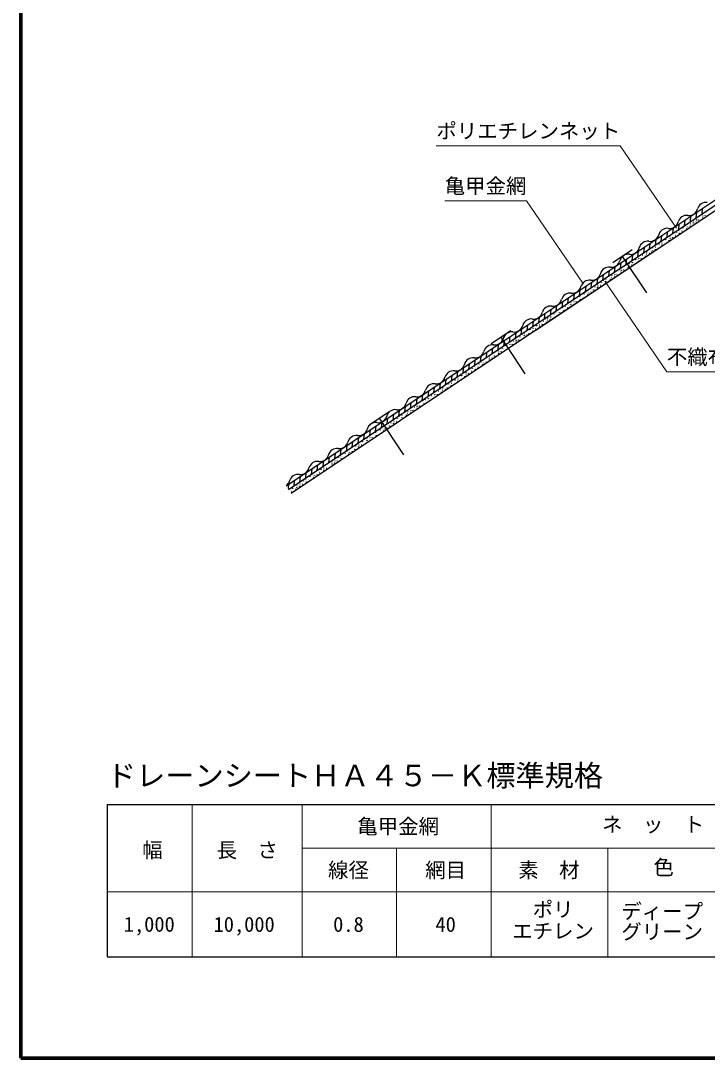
# Model space of a CAD drawing. Units: millimetres, scale not verified. Extents: x 200 to 8200, y 200 to 5740.
# Drawn here: x 200 to 2552, y 200 to 3755 of the extents above; entities that cross this region are included whole.
import ezdxf
from ezdxf.enums import TextEntityAlignment as Align

# ---------------------------------------------------------------- set-up
doc = ezdxf.new("R2010")
doc.units = ezdxf.units.MM
doc.header["$LTSCALE"] = 20
doc.layers.add('C-MTR', color=5, linetype='Continuous')
doc.layers.add('C-MTR-TXT', color=5, linetype='Continuous')
for name, color, linetype, lineweight in [('C-MTR-FRAM', 5, 'Continuous', 25), ('C-MTR-LINE', 5, 'Continuous', 13), ('C-STR', 1, 'Continuous', 25), ('C-STR-HTXT', 1, 'Continuous', 13), ('C-TTL', 2, 'Continuous', 70)]:
    doc.layers.add(name, color=color, linetype=linetype, lineweight=lineweight)
doc.styles.add('ＭＳ ゴシック', font='')
doc.styles.get('ＭＳ ゴシック').set_extended_font_data('MS Gothic')

msp = doc.modelspace()

# ---------------------------------------------------------------- linework, layer by layer
at = {"layer": 'C-MTR-FRAM'}
for p, q in [((495.98, 1069.95), (495.98, 546.95)), ((495.98, 1069.95), (4243.25, 1069.95)), ((495.98, 546.95), (4243.25, 546.95))]:
    msp.add_line(p, q, dxfattribs=at)
at = {"layer": 'C-MTR-LINE'}
for p, q in [((787.68, 1069.95), (787.68, 546.95)), ((1163.6, 1069.95), (1163.6, 546.95)), ((1812.06, 1069.95), (1812.06, 546.95)), ((1163.6, 919.95), (3658.32, 919.95)), ((1487.83, 919.95), (1487.83, 546.95)), ((2211.82, 919.95), (2211.82, 546.95)), ((495.98, 769.95), (4243.25, 769.95))]:
    msp.add_line(p, q, dxfattribs=at)
at = {"layer": 'C-STR', "color": 7}
for p, q in [((1862.05, 2663.27), (3442.19, 3716.69)), ((1870.38, 2650.79), (3446.73, 3701.69)), ((1961.9, 2693.78), (3451.27, 3686.69)), ((1878.7, 2638.31), (3368.07, 3631.22)), ((2515.11, 3098.64), (2512.96, 3079.18)), ((2535.08, 3111.95), (2532.93, 3092.49)), ((2455.2, 3058.7), (2453.05, 3039.24)), ((2475.17, 3072.01), (2473.02, 3052.55)), ((2495.14, 3085.33), (2492.99, 3065.87)), ((2415.26, 3032.08), (2413.11, 3012.61)), ((2435.23, 3045.39), (2433.08, 3025.93)), ((2355.36, 2992.14), (2353.2, 2972.68)), ((2375.32, 3005.45), (2373.17, 2985.99)), ((2395.29, 3018.76), (2393.14, 2999.3)), ((2294.72, 2969.74), (2228.16, 2925.37)), ((2295.45, 2952.2), (2293.3, 2932.74)), ((2315.42, 2965.51), (2313.26, 2946.05)), ((2335.39, 2978.83), (2333.23, 2959.36)), ((2255.51, 2925.57), (2253.36, 2906.11)), ((2344.64, 2822.75), (2261.44, 2947.55)), ((2275.48, 2938.89), (2273.33, 2919.42)), ((2195.6, 2885.64), (2193.45, 2866.17)), ((2215.57, 2898.95), (2213.42, 2879.49)), ((2235.54, 2912.26), (2233.39, 2892.8)), ((2135.69, 2845.7), (2133.54, 2826.23)), ((2155.66, 2859.01), (2153.51, 2839.55)), ((2175.63, 2872.32), (2173.48, 2852.86)), ((2095.76, 2819.07), (2093.6, 2799.61)), ((2115.72, 2832.38), (2113.57, 2812.92)), ((2035.85, 2779.13), (2033.7, 2759.67)), ((2055.82, 2792.45), (2053.67, 2772.98)), ((2075.79, 2805.76), (2073.63, 2786.3)), ((1975.94, 2739.19), (1973.79, 2719.73)), ((1995.91, 2752.51), (1993.76, 2733.05)), ((2015.88, 2765.82), (2013.73, 2746.36)), ((1936, 2712.57), (1933.85, 2693.11)), ((1955.97, 2725.88), (1953.82, 2706.42)), ((1878.7, 2692.39), (1812.13, 2648.02)), ((1928.62, 2545.4), (1845.41, 2670.2)), ((1876.09, 2672.63), (1873.94, 2653.17)), ((1896.06, 2685.94), (1893.91, 2666.48)), ((1916.03, 2699.26), (1913.88, 2679.79)), ((1109.34, 2161.46), (1862.05, 2663.27)), ((1117.66, 2148.98), (1870.38, 2650.79)), ((1125.98, 2136.5), (1878.7, 2638.31)), ((1816.19, 2632.69), (1814.03, 2613.23)), ((1836.16, 2646.01), (1834, 2626.54)), ((1856.13, 2659.32), (1853.97, 2639.86)), ((1776.25, 2606.07), (1774.1, 2586.6)), ((1796.22, 2619.38), (1794.07, 2599.92)), ((1716.34, 2566.13), (1714.19, 2546.67)), ((1736.31, 2579.44), (1734.16, 2559.98)), ((1756.28, 2592.75), (1754.13, 2573.29)), ((1656.43, 2526.19), (1654.28, 2506.73)), ((1676.4, 2539.5), (1674.25, 2520.04)), ((1696.37, 2552.82), (1694.22, 2533.35)), ((1616.49, 2499.56), (1614.34, 2480.1)), ((1636.46, 2512.88), (1634.31, 2493.41)), ((1556.59, 2459.63), (1554.44, 2440.16)), ((1576.56, 2472.94), (1574.4, 2453.48)), ((1596.53, 2486.25), (1594.37, 2466.79)), ((1496.68, 2419.69), (1494.53, 2400.22)), ((1516.65, 2433), (1514.5, 2413.54)), ((1536.62, 2446.31), (1534.47, 2426.85)), ((1462.67, 2415.04), (1396.11, 2370.67)), ((1512.59, 2268.05), (1429.39, 2392.85)), ((1456.74, 2393.06), (1454.59, 2373.6)), ((1476.71, 2406.37), (1474.56, 2386.91)), ((1396.83, 2353.12), (1394.68, 2333.66)), ((1416.8, 2366.44), (1414.65, 2346.97)), ((1436.77, 2379.75), (1434.62, 2360.29)), ((1336.93, 2313.18), (1334.77, 2293.72)), ((1356.9, 2326.5), (1354.74, 2307.04)), ((1376.86, 2339.81), (1374.71, 2320.35)), ((1296.99, 2286.56), (1294.84, 2267.1)), ((1316.96, 2299.87), (1314.8, 2280.41)), ((1237.08, 2246.62), (1234.93, 2227.16)), ((1257.05, 2259.93), (1254.9, 2240.47)), ((1277.02, 2273.25), (1274.87, 2253.78)), ((1177.17, 2206.68), (1175.02, 2187.22)), ((1197.14, 2220), (1194.99, 2200.53)), ((1217.11, 2233.31), (1214.96, 2213.85)), ((1137.23, 2180.06), (1135.08, 2160.59)), ((1157.2, 2193.37), (1155.05, 2173.91)), ((1117.26, 2166.74), (1115.64, 2152.01))]:
    msp.add_line(p, q, dxfattribs=at)
for centre in [(2549.41, 3098.18), (2494.96, 3059.18), (2504.36, 3061.77), (2504.51, 3069.18), (2513.39, 3064.76), (2514.93, 3072.49), (2522.38, 3072.12), (2526.67, 3083.02), (2532.95, 3090.33), (2536.13, 3079.92), (2537, 3085.99), (2545.12, 3087.28), (2446.79, 3029.77), (2453.07, 3037.08), (2456.25, 3026.66), (2457.12, 3032.74), (2465.24, 3034.02), (2469.53, 3044.93), (2475.81, 3052.24), (2480.46, 3042.2), (2484.39, 3048.45), (2484.54, 3055.87), (2493.42, 3051.44), (2500.43, 3055.51), (2386.88, 2989.83), (2393.16, 2997.14), (2396.34, 2986.73), (2397.21, 2992.8), (2405.33, 2994.09), (2409.62, 3004.99), (2415.9, 3012.3), (2420.55, 3002.26), (2424.48, 3008.51), (2424.63, 3015.93), (2433.51, 3011.5), (2435.05, 3019.24), (2442.5, 3018.87), (2329.75, 2951.74), (2336.03, 2959.05), (2344.61, 2955.26), (2344.76, 2962.68), (2353.64, 2958.25), (2360.64, 2962.32), (2364.58, 2968.58), (2364.73, 2976), (2373.6, 2971.57), (2375.14, 2979.3), (2382.59, 2978.93), (2276.12, 2919.11), (2284.7, 2915.32), (2284.85, 2922.74), (2293.73, 2918.31), (2295.27, 2926.05), (2302.71, 2925.68), (2307.01, 2936.58), (2313.29, 2943.89), (2316.47, 2933.47), (2317.34, 2939.55), (2325.45, 2940.84), (2340.67, 2949.01), (2224.94, 2882.81), (2235.36, 2886.11), (2242.81, 2885.74), (2247.1, 2896.64), (2253.38, 2903.95), (2256.56, 2893.54), (2257.43, 2899.61), (2265.55, 2900.9), (2269.84, 2911.8), (2280.77, 2909.07), (2173.5, 2850.7), (2177.55, 2846.36), (2185.67, 2847.65), (2189.96, 2858.55), (2196.24, 2865.86), (2200.89, 2855.82), (2204.82, 2862.07), (2204.97, 2869.49), (2213.85, 2865.06), (2220.86, 2869.13), (2224.79, 2875.39), (2233.82, 2878.38), (2113.59, 2810.76), (2130.06, 2818.61), (2136.33, 2825.92), (2140.98, 2815.88), (2144.92, 2822.14), (2145.07, 2829.55), (2153.94, 2825.12), (2155.48, 2832.86), (2162.93, 2832.49), (2167.22, 2843.39), (2176.68, 2840.28), (2056.46, 2772.67), (2065.19, 2776.3), (2081.08, 2775.95), (2085.01, 2782.2), (2085.16, 2789.62), (2094.04, 2785.19), (2095.58, 2792.92), (2103.02, 2792.55), (2107.32, 2803.45), (2116.78, 2800.35), (2117.64, 2806.42), (2125.76, 2807.71), (2015.7, 2739.67), (2023.15, 2739.3), (2027.44, 2750.2), (2033.72, 2757.51), (2036.9, 2747.1), (2037.77, 2753.17), (2045.88, 2754.46), (2050.18, 2765.36), (2061.11, 2762.63), (2065.04, 2768.88), (2074.07, 2771.87), (1967.53, 2710.26), (1973.81, 2717.57), (1976.99, 2707.16), (1977.86, 2713.23), (1985.98, 2714.52), (1990.27, 2725.42), (1996.55, 2732.73), (2001.2, 2722.69), (2005.13, 2728.95), (2005.28, 2736.36), (2014.16, 2731.94), (1910.39, 2672.17), (1916.67, 2679.48), (1921.32, 2669.44), (1925.25, 2675.69), (1925.4, 2683.11), (1934.28, 2678.68), (1941.29, 2682.76), (1945.22, 2689.01), (1945.37, 2696.43), (1954.25, 2692), (1955.79, 2699.73), (1963.24, 2699.36), (1850.49, 2632.23), (1875.91, 2646.48), (1883.36, 2646.11), (1887.65, 2657.01), (1893.93, 2664.32), (1897.11, 2653.91), (1897.98, 2659.98), (1906.1, 2661.27), (1805.44, 2595.82), (1805.59, 2603.24), (1814.47, 2598.81), (1816.01, 2606.54), (1823.45, 2606.17), (1827.75, 2617.07), (1834.03, 2624.38), (1837.21, 2613.97), (1838.07, 2620.04), (1846.19, 2621.33), (1747.87, 2563.82), (1754.15, 2571.13), (1757.33, 2560.72), (1758.2, 2566.79), (1766.32, 2568.08), (1770.61, 2578.98), (1776.89, 2586.29), (1781.54, 2576.25), (1785.47, 2582.5), (1785.62, 2589.92), (1794.5, 2585.49), (1801.51, 2589.57), (1687.96, 2523.88), (1694.24, 2531.19), (1698.29, 2526.85), (1706.41, 2528.14), (1710.7, 2539.04), (1716.98, 2546.35), (1721.63, 2536.31), (1725.56, 2542.57), (1725.71, 2549.99), (1734.59, 2545.56), (1736.13, 2553.29), (1743.58, 2552.92), (1637.1, 2493.1), (1645.69, 2489.31), (1645.84, 2496.73), (1654.71, 2492.3), (1661.72, 2496.38), (1665.65, 2502.63), (1665.8, 2510.05), (1674.68, 2505.62), (1676.22, 2513.35), (1683.67, 2512.98), (1697.42, 2520.78), (1577.2, 2453.16), (1585.93, 2456.8), (1596.34, 2460.1), (1603.79, 2459.73), (1608.09, 2470.63), (1614.36, 2477.94), (1617.55, 2467.53), (1618.41, 2473.6), (1626.53, 2474.89), (1630.83, 2485.79), (1641.75, 2483.06), (1536.44, 2420.16), (1543.88, 2419.79), (1548.18, 2430.69), (1554.46, 2438), (1557.64, 2427.59), (1558.51, 2433.66), (1566.62, 2434.95), (1570.92, 2445.85), (1581.84, 2443.13), (1585.78, 2449.38), (1594.81, 2452.37), (1474.58, 2384.75), (1486.75, 2381.7), (1491.04, 2392.6), (1497.32, 2399.91), (1501.97, 2389.87), (1505.9, 2396.13), (1506.05, 2403.54), (1521.94, 2403.19), (1525.87, 2409.44), (1526.02, 2416.86), (1534.9, 2412.43), (1431.13, 2352.66), (1437.41, 2359.97), (1442.06, 2349.94), (1445.99, 2356.19), (1446.14, 2363.61), (1455.02, 2359.18), (1456.56, 2366.91), (1464.01, 2366.54), (1468.3, 2377.44), (1477.76, 2374.34), (1478.63, 2380.41), (1371.23, 2312.72), (1386.09, 2316.25), (1386.24, 2323.67), (1395.11, 2319.24), (1396.65, 2326.97), (1404.1, 2326.6), (1408.39, 2337.5), (1414.67, 2344.81), (1417.85, 2334.4), (1418.72, 2340.47), (1426.84, 2341.76), (1317.6, 2280.1), (1326.18, 2276.31), (1326.33, 2283.73), (1335.21, 2279.3), (1336.75, 2287.03), (1344.19, 2286.66), (1348.49, 2297.56), (1354.76, 2304.87), (1357.95, 2294.46), (1358.81, 2300.53), (1366.93, 2301.82), (1382.15, 2310), (1266.42, 2243.79), (1275.3, 2239.36), (1276.84, 2247.09), (1284.28, 2246.72), (1288.58, 2257.62), (1294.86, 2264.94), (1298.04, 2254.52), (1298.91, 2260.59), (1307.02, 2261.88), (1311.32, 2272.78), (1322.25, 2270.06), (1206.51, 2203.85), (1216.93, 2207.16), (1224.38, 2206.78), (1228.67, 2217.69), (1234.95, 2225), (1238.13, 2214.58), (1239, 2220.65), (1247.12, 2221.94), (1262.34, 2230.12), (1266.27, 2236.37), (1168.76, 2177.75), (1175.04, 2185.06), (1178.22, 2174.64), (1179.09, 2180.72), (1187.21, 2182.01), (1191.5, 2192.91), (1197.78, 2200.22), (1202.43, 2190.18), (1206.36, 2196.43), (1215.39, 2199.42), (1127.3, 2142.07), (1131.59, 2152.97), (1142.52, 2150.24), (1146.46, 2156.49), (1146.61, 2163.91), (1155.48, 2159.48), (1157.02, 2167.22), (1164.47, 2166.85)]:
    msp.add_circle(centre, 0.3, dxfattribs=at)
at = {"layer": 'C-STR'}
for centre, start, end in [((2548.11, 3102.11), 82.57798, 164.80216), ((2489.4, 3118.06), 262.57798, 344.80216), ((2422.84, 3073.68), 262.57798, 344.80216), ((2481.55, 3057.74), 82.57798, 164.80216), ((2414.98, 3013.36), 82.57798, 164.80216), ((2348.42, 2968.98), 82.57798, 164.80216), ((2356.28, 3029.31), 262.57798, 344.80216), ((2281.85, 2924.61), 82.57798, 164.80216), ((2289.71, 2984.93), 262.57798, 344.80216), ((2223.15, 2940.56), 262.57798, 344.80216), ((2156.58, 2896.18), 262.57798, 344.80216), ((2215.29, 2880.23), 82.57798, 164.80216), ((2148.73, 2835.86), 82.57798, 164.80216), ((2082.16, 2791.48), 82.57798, 164.80216), ((2090.02, 2851.8), 262.57798, 344.80216), ((2015.6, 2747.1), 82.57798, 164.80216), ((2023.46, 2807.43), 262.57798, 344.80216), ((1956.89, 2763.05), 262.57798, 344.80216), ((1890.33, 2718.68), 262.57798, 344.80216), ((1949.03, 2702.73), 82.57798, 164.80216), ((1823.76, 2674.3), 262.57798, 344.80216), ((1882.47, 2658.35), 82.57798, 168.44291), ((1815.91, 2613.98), 82.57798, 164.80216), ((1749.34, 2569.6), 82.57798, 164.80216), ((1757.2, 2629.92), 262.57798, 344.80216), ((1690.64, 2585.55), 262.57798, 344.80216), ((1624.07, 2541.17), 262.57798, 344.80216), ((1682.78, 2525.22), 82.57798, 164.80216), ((1557.51, 2496.8), 262.57798, 344.80216), ((1616.21, 2480.85), 82.57798, 164.80216), ((1549.65, 2436.47), 82.57798, 164.80216), ((1483.09, 2392.1), 82.57798, 164.80216), ((1490.94, 2452.42), 262.57798, 344.80216), ((1424.38, 2408.04), 262.57798, 344.80216), ((1357.82, 2363.67), 262.57798, 344.80216), ((1416.52, 2347.72), 82.57798, 164.80216), ((1291.25, 2319.29), 262.57798, 344.80216), ((1349.96, 2303.34), 82.57798, 164.80216), ((1283.39, 2258.97), 82.57798, 164.80216), ((1216.83, 2214.59), 82.57798, 164.80216), ((1224.69, 2274.92), 262.57798, 344.80216), ((1158.12, 2230.54), 262.57798, 344.80216), ((1091.56, 2186.16), 305.73498, 344.80216), ((1150.27, 2170.22), 82.57798, 164.80216)]:
    msp.add_arc(centre, 30.42, start, end, dxfattribs=at)
at = {"layer": 'C-STR-HTXT'}
for p, q in [((1623.83, 3326.38), (2253.83, 3326.38)), ((2253.83, 3326.38), (2447.11, 3044.19)), ((1652.48, 3137.99), (1932.48, 3137.99)), ((1932.48, 3137.99), (2125.76, 2855.8)), ((2201.22, 2862.39), (2413.78, 2552.06)), ((2413.78, 2552.06), (4023.78, 2552.06))]:
    msp.add_line(p, q, dxfattribs=at)
at = {"layer": 'C-TTL'}
msp.add_lwpolyline([(200, 200), (8200, 200), (8200, 5740), (200, 5740)], close=True, dxfattribs=at)

# ---------------------------------------------------------------- texts
at = {"layer": 'C-MTR', "style": 'ＭＳ ゴシック'}
msp.add_text('ドレーンシートＨＡ４５－Ｋ標準規格', height=73.31, dxfattribs=at).set_placement((495.16, 1109.95), align=Align.BOTTOM_LEFT)
at = {"layer": 'C-MTR-TXT', "style": 'ＭＳ ゴシック'}
for s, p in [('ネ\u3000ッ\u3000ト', (2366.67, 959.95)), ('色', (2402.71, 813.09)), ('ポリ', (2023.76, 668.95)), ('エチレン', (2023.76, 594.95))]:
    msp.add_text(s, height=51.32, dxfattribs=at).set_placement(p, align=Align.BOTTOM_CENTER)
msp.add_text('亀甲金網', height=51.32, dxfattribs=at).set_placement((1352.95, 994.52), align=Align.MIDDLE_LEFT)
for s, p in [('幅', (651.15, 913.36)), ('長\u3000さ', (976.26, 913.36)), ('線径', (1322.74, 844.74)), ('網目', (1655.73, 844.74)), ('素\u3000材', (2009.56, 844.74)), ('1,000', (640.35, 659.15)), ('10,000', (965.46, 658.79)), ('0.8', (1322.74, 658.79)), ('40', (1655.73, 658.79))]:
    msp.add_text(s, height=51.32, dxfattribs=at).set_placement(p, align=Align.MIDDLE_CENTER)
for s, p in [('ディープ', (2257.52, 729.15)), ('グリーン', (2257.52, 659.15))]:
    msp.add_text(s, height=51.32, dxfattribs=at).set_placement(p, align=Align.TOP_LEFT)
at = {"layer": 'C-STR-HTXT', "color": 7, "style": 'ＭＳ ゴシック'}
for s, p in [('ポリエチレンネット', (1623.83, 3336.38)), ('亀甲金網', (1652.48, 3147.99)), ('不織布（種子・肥料・土壌改良資材・土壌凝集剤）', (2413.78, 2562.06))]:
    msp.add_text(s, height=51.32, dxfattribs=at).set_placement(p, align=Align.BOTTOM_LEFT)

doc.saveas('drawing.dxf')
